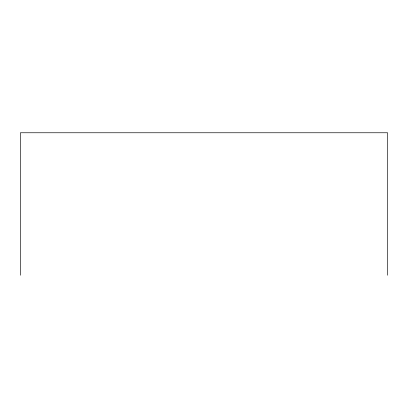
<?xml version="1.0" encoding="UTF-8"?>
<svg xmlns="http://www.w3.org/2000/svg" width="408" height="408" viewBox="0 0 408 408"><rect width="100%" height="100%" fill="white"/><g stroke="black" fill="none" stroke-linecap="round" stroke-linejoin="round"><path stroke-width="0.61" d="M387.6 275.237L387.6 132.763L20.4 132.763L20.4 275.237"/></g></svg>
